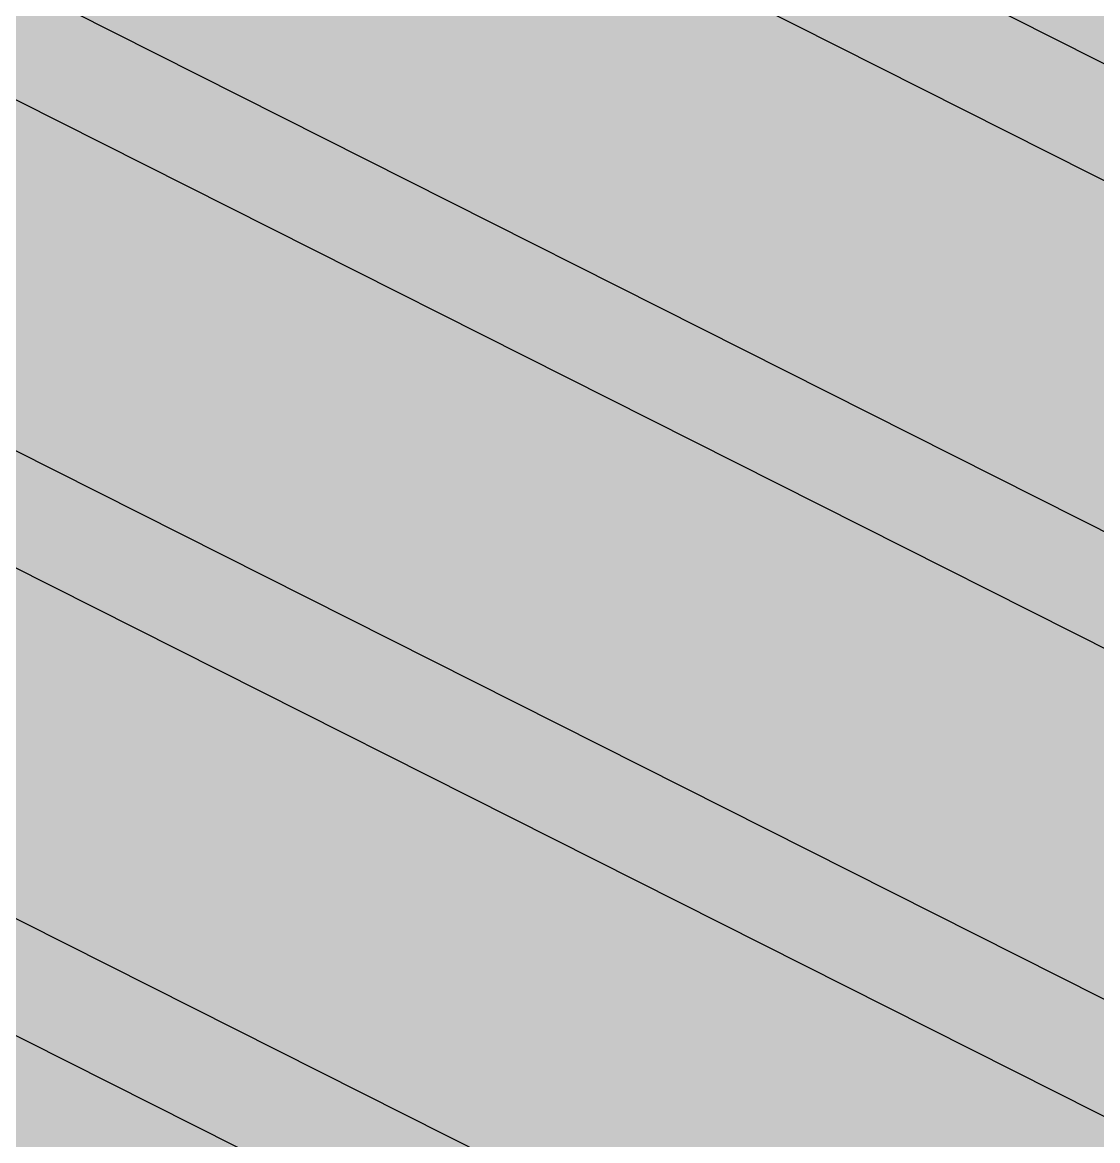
# Model space of a CAD drawing. Header units: metres. Extents: x 678805 to 1359287, y 2747329 to 5497370.
# Drawn here: x 679782.7032 to 679783.0637, y 2748611.1629 to 2748611.5377 of the extents above; entities that cross this region are included whole.
import ezdxf

# ---------------------------------------------------------------- set-up
doc = ezdxf.new("R2010")
doc.units = ezdxf.units.M
for name, color, linetype in [('00_XREF_MON_HSC_PAVEMENT', 7, 'Continuous'), ('00_XREF_TWQ_BUILDINGS', 7, 'Continuous'), ('XREF_MON_BUILDINGS$0$02-L-Pergola Arrows', 8, 'Continuous'), ('XREF_MON_BUILDINGS$0$02-L-Pergola Projection', 8, 'Continuous'), ('XREF_MON_BUILDINGS$0$02-L-Pergola Shades', 15, 'Continuous'), ('XREF_MON_BUILDINGS$0$02-L-Pergola Shades Schematic', 8, 'Continuous')]:
    doc.layers.add(name, color=color, linetype=linetype)
doc.layers.add('XREF_MON_BUILDINGS$0$02-L-Pergola Wipeout', color=7, linetype='Continuous', true_color=0xffffff)
doc.layers.add('XREF_MON_HSC_PAVEMENT$0$03-TR-Pavement_06_Concrete Slab in situ', color=7, linetype='Continuous', lineweight=9, true_color=0xf7f7f7)

# ---------------------------------------------------------------- blocks, each defined once
blk = doc.blocks.new('XREF_MON_BUILDINGS$0$lamas aluminiotriangulo')
for points in [[(680246.3459138548, 2748656.305018521), (680244.207179096, 2748658.443753279)], [(680246.4201600668, 2748656.379264733), (680244.3556715194, 2748658.443753279)], [(680244.405168995, 2748658.443753279), (680246.4449088046, 2748656.404013471)], [(680246.5191550163, 2748656.478259683), (680244.5536614198, 2748658.443753279)], [(680244.6031588954, 2748658.443753279), (680246.5439037541, 2748656.503008421)], [(680244.1824303588, 2748658.419004542), (680246.3211651171, 2748656.280269783)], [(680246.2469189051, 2748656.206023571), (680244.182430359, 2748658.270512118)], [(680244.182430359, 2748658.221014643), (680246.2221701671, 2748656.181274833)]]:
    blk.add_lwpolyline(points)
blk = doc.blocks.new('XREF_MON_BUILDINGS$0$PERGOLA PLEGADA')
at = {"layer": 'XREF_MON_BUILDINGS$0$02-L-Pergola Wipeout', "true_color": 0xfcfcfc}
h = blk.add_hatch(color=7, dxfattribs=at)
h.dxf.hatch_style = 1
h.paths.add_polyline_path([(4.612218253081664, 9.290000000968575), (0.3099999981932342, 4.987781745847315), (0.3099999986588955, 9.290000000037253)])
h.paths.add_polyline_path([(0.332781744771637, 4.855000000447035), (4.744999998947605, 9.267218254506588), (4.744999999529682, 4.900563496164978), (4.699436504277401, 4.855000000447035)])
h.paths.add_polyline_path([(4.854999999050051, 9.290000001899898), (9.13443650235422, 9.29000000236556), (4.854999999632128, 5.010563495568931)])
h.paths.add_polyline_path([(9.289999997243285, 9.134436507709324), (9.289999997825362, 4.855000001844019), (5.010563491727225, 4.855000000912696)])
h.paths.add_polyline_path([(4.900563491159119, 4.745000001043081), (9.267218253924511, 4.745000001508743), (4.85500000033062, 0.3327817460522056), (4.854999999166466, 4.699436508584768)])
h.paths.add_polyline_path([(9.289999997825362, 4.612218253780156), (9.289999998291023, 0.3100000019185245), (4.987781747244298, 0.3100000009872019)])
h.paths.add_polyline_path([(0.465563491685316, 0.3100000000558794), (4.744999999064021, 4.589436508249491), (4.745000000111759, 0.3100000014528632)])
h.paths.add_polyline_path([(0.3099999980768189, 4.745000000111759), (4.589436504989862, 4.745000000111759), (0.3099999976111576, 0.4655634895898402)])
h.paths.add_polyline_path([(9.399999998277053, 0.2000000020489097), (0.1999999997206032, 0.1999999997206032), (0.1999999986728653, 9.399999999906868), (9.399999999324791, 9.400000001769513)])
at = {"layer": 'XREF_MON_BUILDINGS$0$02-L-Pergola Arrows', "color": 253, "const_width": 0.05}
for points in [[(5.843439488438889, 3.756560509558767), (8.214479824760929, 1.385520171839744)], [(5.843439488438889, 3.756560509558767), (8.21447982895188, 1.385520171839744)]]:
    blk.add_lwpolyline(points, dxfattribs=at)
at = {"layer": 'XREF_MON_BUILDINGS$0$02-L-Pergola Shades', "xscale": -1, "rotation": 270.0000000152252}
blk.add_blockref('XREF_MON_BUILDINGS$0$lamas aluminiotriangulo', (-2748649.153572517, -680243.8731607608), dxfattribs=at)
at = {"layer": 'XREF_MON_BUILDINGS$0$02-L-Pergola Shades Schematic', "xscale": -1, "rotation": 270.0000000152252}
blk.add_blockref('XREF_MON_BUILDINGS$0$lamas aluminiotriangulo', (-2748649.153572517, -680243.8731607608), dxfattribs=at)
blk = doc.blocks.new('XREF_MON_BUILDINGS')
at = {"layer": 'XREF_MON_BUILDINGS$0$02-L-Pergola Projection', "rotation": 198.2651524461591}
blk.add_blockref('XREF_MON_BUILDINGS$0$PERGOLA PLEGADA', (679789.156041937, 2748615.880575608, -4.263405806781209e-06), dxfattribs=at)
blk = doc.blocks.new('XREF_MON_HSC_PAVEMENT')
at = {"layer": 'XREF_MON_HSC_PAVEMENT$0$03-TR-Pavement_06_Concrete Slab in situ', "linetype": 'Continuous'}
h = blk.add_hatch(color=256, dxfattribs=at)
h.dxf.hatch_style = 1
h.paths.add_polyline_path([(679764.8595081758, 2748618.962261748), (679827.2147204854, 2748639.558390062), (679835.4556343118, 2748614.728242476), (679775.6626727318, 2748586.251462926)])

msp = doc.modelspace()

# ---------------------------------------------------------------- block references
at = {"layer": '00_XREF_MON_HSC_PAVEMENT'}
msp.add_blockref('XREF_MON_HSC_PAVEMENT', (0, 0), dxfattribs=at)

# ---------------------------------------------------------------- next in the draw order: block references
at = {"layer": '00_XREF_TWQ_BUILDINGS'}
msp.add_blockref('XREF_MON_BUILDINGS', (0, 0), dxfattribs=at)

# ---------------------------------------------------------------- next in the draw order: block references
msp.add_blockref('XREF_MON_BUILDINGS', (0, 0))

doc.saveas('drawing.dxf')
